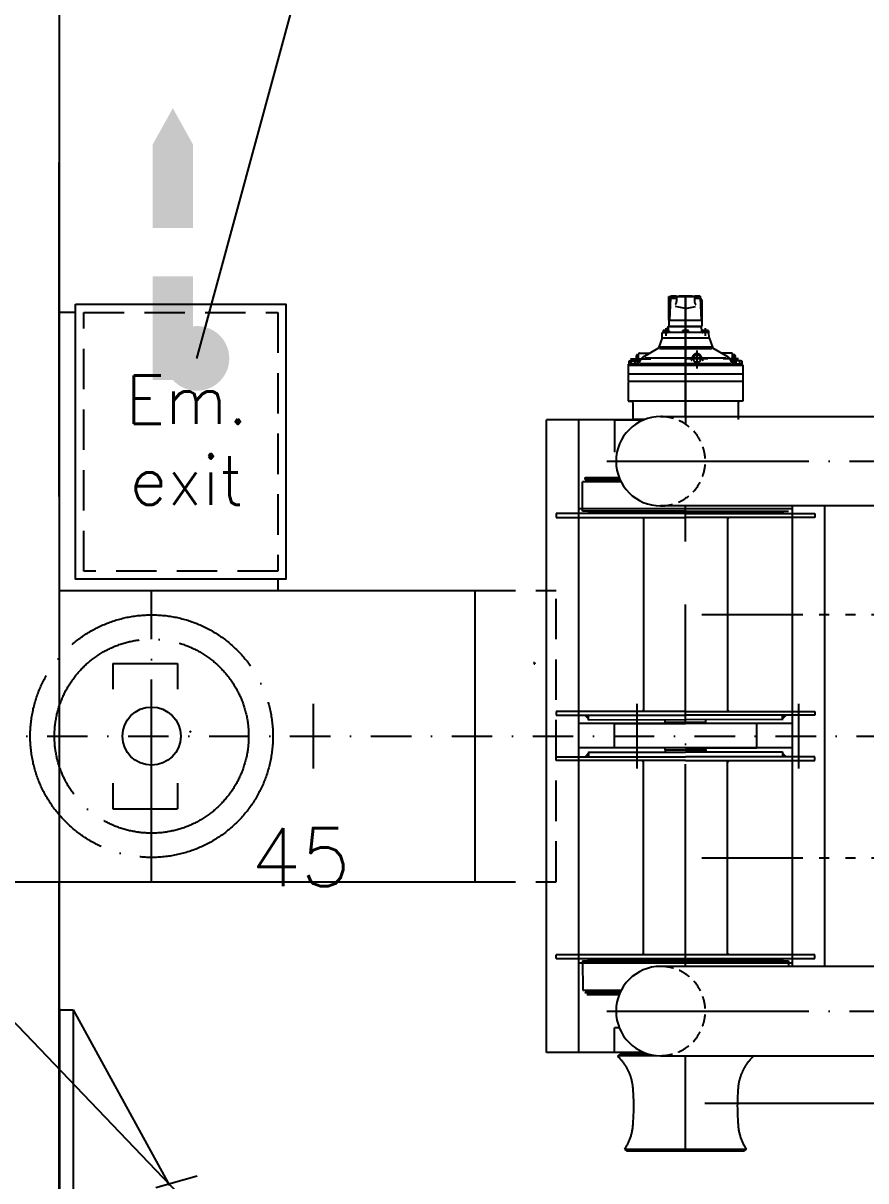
# Model space of a CAD drawing. Header units: millimetres. Extents: x 1084702 to 1166801, y 36632 to 124519.
# Drawn here: x 1118996 to 1121600, y 77182 to 80761 of the extents above; entities that cross this region are included whole.
import ezdxf

# ---------------------------------------------------------------- set-up
doc = ezdxf.new("R2010")
doc.units = ezdxf.units.MM
doc.header["$LTSCALE"] = 250
for name, pattern in [('CENTER', [3, 2.5, -0.25, 0, -0.25]), ('CENTRUML2', [23, 15, -3, 2, -3]), ('DASHDOT', [1, 0.5, -0.25, 0, -0.25]), ('DASHED', [0.75, 0.5, -0.25]), ('PHANTOM', [2.1, 1.25, -0.2, 0.125, -0.2, 0.125, -0.2]), ('PHANTOM2', [1.25, 0.625, -0.125, 0.125, -0.125, 0.125, -0.125])]:
    doc.linetypes.add(name, pattern=pattern)
doc.layers.get('0').update_dxf_attribs({"color": 255})
for name, color, linetype in [('%posline', 240, 'Continuous'), ('%symbol', 1, 'Continuous'), ('-BHII', 7, 'Continuous'), ('-BHIU', 7, 'Continuous'), ('BHII', 7, 'Continuous'), ('CENN', 7, 'Continuous'), ('CON1', 7, 'Continuous'), ('GEV_FROZEN', 7, 'Continuous'), ('S0CO3', 3, 'Continuous'), ('SAFECO3', 80, 'Continuous'), ('VCCNULL', 7, 'Continuous')]:
    doc.layers.add(name, color=color, linetype=linetype)
doc.styles.add('18', font='romans', dxfattribs={"height": 180})
doc.styles.add('ROMANS', font='ROMANS.shx', dxfattribs={"height": 100})
doc.dimstyles.new('dott', dxfattribs={"dimscale": 100, "dimtxt": 150, "dimasz": 0.01, "dimexe": 0.5, "dimexo": 1, "dimgap": 1, "dimtad": 1, "dimdsep": 46, "dimtxsty": 'ROMANS', "dimcen": 1.5, "dimclrd": 1, "dimclre": 1, "dimclrt": 2, "dimazin": 2, "dimtfac": 1, "dimtmove": 2, "dimatfit": 3, "dimldrblk": 'DOT', "dimfxl": 1, "dimtvp": 100, "dimtolj": 1, "dimarcsym": 0})

# ---------------------------------------------------------------- blocks, each defined once
blk = doc.blocks.new('*U62')
at = {"layer": '-BHII'}
for p, q in [((0, 10), (40, 10)), ((0, -10), (40, -10))]:
    blk.add_line(p, q, dxfattribs=at)
at = {"layer": '-BHIU'}
for p, q in [((0, 10), (0, -10)), ((40, 10), (40, -10))]:
    blk.add_line(p, q, dxfattribs=at)
blk = doc.blocks.new('VCCISYMB')
at = {"layer": 'VCCNULL'}
for p, q in [((0, 2), (-0.2, 1.2)), ((0, 2), (0.2, 1.2)), ((0, 2), (0, 0)), ((0, 0), (4, 0)), ((4, 0), (3.2, 0.2)), ((4, 0), (3.2, -0.2))]:
    blk.add_line(p, q, dxfattribs=at)
blk = doc.blocks.new('*U63')
blk.add_blockref('VCCISYMB', (0, 0))
at = {"layer": 'GEV_FROZEN', "xscale": 0.1000000000003638, "yscale": 0.1000000000003638, "zscale": 0.1000000000003638}
blk.add_blockref('*U62', (0, 0), dxfattribs=at)
blk = doc.blocks.new('*U61')
at = {"layer": 'BHII'}
blk.add_lwpolyline([(-6, -4), (0, -8), (6, -4), (6, 4), (0, 8), (-6, 4)], close=True, dxfattribs=at)
at = {"layer": 'CENN'}
for p, q in [((-11, 0), (11, 0)), ((0, 11), (0, -11))]:
    blk.add_line(p, q, dxfattribs=at)
at = {"layer": 'CON1'}
blk.add_circle((0, 0), 6.5, dxfattribs=at)
blk = doc.blocks.new('*U60')
at = {"layer": 'BHII'}
for radius in [8, 4.2]:
    blk.add_circle((0, 0), radius, dxfattribs=at)
at = {"layer": 'CENN'}
for p, q in [((-11, 0), (11, 0)), ((0, 11), (0, -11))]:
    blk.add_line(p, q, dxfattribs=at)
blk = doc.blocks.new('A$C64097268')
for p, q in [((27000, -100), (27000, 100)), ((27500, -100), (27500, 100)), ((28000, -100), (28000, 100)), ((28500, -100), (28500, 100)), ((29000, -100), (29000, 100))]:
    blk.add_line(p, q)
at = {"linetype": 'DASHDOT'}
blk.add_line((-2084.2, 0), (35128.7, 0), dxfattribs=at)
at = {"extrusion": (0, 0, -1), "zscale": -1, "rotation": 256.254441529272}
blk.add_blockref('*U63', (-28182.6, 227.8), dxfattribs=at)
at = {"extrusion": (0, 0, -1), "xscale": 0.09999999997671694, "yscale": 0.09999999997671694, "zscale": -0.09999999999998713}
for name in ['*U60', '*U61']:
    blk.add_blockref(name, (-27119.6, 13.8), dxfattribs=at)
at = {"style": '18'}
blk.add_text('45', height=180, dxfattribs=at).set_placement((27306.4, -464.2))
blk = doc.blocks.new('A.3.2_SYMB')
at = {"layer": 'SAFECO3'}
blk.add_lwpolyline([(0, 0, 0, 360, 0), (-324, 0, 150, 150, 0), (-444, 0, 150, 150, 0)], format="xyseb", dxfattribs=at)
at = {"layer": 'SAFECO3', "const_width": 150}
blk.add_lwpolyline([(-624, 0), (-1008, 0)], dxfattribs=at)
blk = doc.blocks.new('_Dot')
at = {"color": 0, "linetype": 'ByBlock', "lineweight": -2}
blk.add_line((-0.5, 0), (-1, 0), dxfattribs=at)
at = {"color": 0, "linetype": 'ByBlock', "const_width": 0.5}
blk.add_lwpolyline([(-0.25, 0, 1), (0.25, 0, 1)], format="xyb", close=True, dxfattribs=at)
blk = doc.blocks.new('Dør')
for p, q in [((160019.6, 148470.3), (159393.2, 148099.2)), ((160019.6, 148470.3), (159645.8, 147839.4)), ((160064.5, 148448), (159688.8, 147813.7)), ((160062.6, 148444.7), (160019.6, 148470.3)), ((159645.8, 147839.4), (159688.8, 147813.7))]:
    blk.add_line(p, q)
at = {"linetype": 'PHANTOM2'}
blk.add_line((159645.8, 147839.4), (159308.5, 148198.1), dxfattribs=at)
blk = doc.blocks.new('frtnyyttt')
at = {"linetype": 'CENTRUML2'}
for p, q in [((-3965.9, 1360.6), (-3957.4, 1360.6)), ((-3961.7, 1354.2), (-3961.7, 1360.6)), ((-3949.9, 1360.9), (-3892.9, 1360.9)), ((-3949.9, 1360.9), (-3949.9, 1360.9)), ((-3944.5, 1361.2), (-3904.7, 1361.2)), ((-3924.9, 1361.2), (-3924.9, 1191.9)), ((-3892.9, 1360.9), (-3892.9, 1360.6)), ((-3892.4, 1360.6), (-3883.9, 1360.6)), ((-3888.1, 1354.2), (-3888.1, 1360.6)), ((-3976.9, 1286.7), (-3976.9, 1358.9)), ((-3976.9, 1358.9), (-3970.2, 1358.9)), ((-3973.7, 1286.7), (-3970.7, 1354.2)), ((-3970.7, 1354.2), (-3952.7, 1354.2)), ((-3970.2, 1359.9), (-3970.2, 1354.2)), ((-3961.7, 1359.9), (-3961.7, 1354.2)), ((-3924.9, 1322.2), (-3956, 1328.7)), ((-3953.2, 1359.9), (-3953.2, 1354.2)), ((-3953.2, 1358.9), (-3896.6, 1358.9)), ((-3952.7, 1354.2), (-3952.7, 1344.2)), ((-3924.9, 1322.2), (-3893.8, 1328.7)), ((-3897.1, 1354.2), (-3879.1, 1354.2)), ((-3897.1, 1354.2), (-3897.1, 1344.2)), ((-3896.6, 1359.9), (-3896.6, 1354.2)), ((-3888.1, 1359.9), (-3888.1, 1354.2)), ((-3879.6, 1359.9), (-3879.6, 1354.2)), ((-3876.1, 1286.7), (-3879.1, 1354.2)), ((-3873.9, 1286.7), (-3873.9, 1345.6)), ((-3994.3, 1253.7), (-3993.1, 1254.4)), ((-3994.3, 1253.7), (-3994.3, 1248.6)), ((-3993.1, 1254.4), (-3977.1, 1254.4)), ((-3989.7, 1253.7), (-3989.7, 1248.6)), ((-3985.1, 1237.3), (-3985.1, 1261.4)), ((-3980.3, 1264.5), (-3980.9, 1263.6)), ((-3980.9, 1263.6), (-3980.9, 1254.4)), ((-3980.4, 1253.7), (-3980.4, 1248.6)), ((-3979, 1264.5), (-3980.3, 1264.5)), ((-3979.4, 1255), (-3979.9, 1255)), ((-3979, 1264.5), (-3978.4, 1263.6)), ((-3978.5, 1263.8), (-3978.4, 1266)), ((-3973.9, 1266.6), (-3978.4, 1266.6)), ((-3978.4, 1266), (-3978.4, 1266.6)), ((-3978.4, 1263.6), (-3978.4, 1254.4)), ((-3975.8, 1253.7), (-3977.1, 1254.4)), ((-3976.9, 1286.7), (-3873.9, 1286.7)), ((-3975.9, 1286.4), (-3873.9, 1286.4)), ((-3975.9, 1267.6), (-3975.9, 1286.4)), ((-3975.9, 1267.6), (-3873.9, 1267.6)), ((-3975.8, 1253.7), (-3975.8, 1248.6)), ((-3973.9, 1266.6), (-3875.5, 1266.6)), ((-3971.4, 1266.6), (-3971.4, 1267.6)), ((-3971.4, 1267.1), (-3878.4, 1267.1)), ((-3968.9, 1286.4), (-3968.9, 1286.7)), ((-3968.9, 1286.4), (-3880.9, 1286.4)), ((-3934.1, 1253.7), (-3932.9, 1254.4)), ((-3934.1, 1253.7), (-3934.1, 1248.6)), ((-3932.9, 1254.4), (-3916.9, 1254.4)), ((-3929.5, 1253.7), (-3929.5, 1248.6)), ((-3924.9, 1237.3), (-3924.9, 1261.4)), ((-3920.3, 1253.7), (-3920.3, 1248.6)), ((-3915.6, 1253.7), (-3916.9, 1254.4)), ((-3915.6, 1253.7), (-3915.6, 1248.6)), ((-3880.9, 1286.4), (-3880.9, 1286.7)), ((-3878.4, 1266.6), (-3878.4, 1267.6)), ((-3875, 1250.9), (-3875.5, 1266.6)), ((-3873.9, 1267.6), (-3873.9, 1286.4)), ((-3872.6, 1253.7), (-3871.4, 1254.4)), ((-3872.6, 1253.7), (-3872.6, 1248.6)), ((-3871.4, 1254.4), (-3855.4, 1254.4)), ((-3868, 1253.7), (-3868, 1248.6)), ((-3863.4, 1237.3), (-3863.4, 1261.4)), ((-3858.8, 1253.7), (-3858.8, 1248.6)), ((-3854.2, 1253.7), (-3855.4, 1254.4)), ((-3854.2, 1253.7), (-3854.2, 1248.6)), ((-3997.4, 1232), (-4007.9, 1203)), ((-3997.4, 1232), (-3997, 1242)), ((-3997.4, 1232), (-3974.9, 1232)), ((-3997, 1242), (-3996.8, 1248)), ((-3996.8, 1248), (-3980.9, 1248)), ((-3992.4, 1248.6), (-3994.3, 1248.6)), ((-3992.4, 1248.6), (-3992.4, 1248)), ((-3977.7, 1248.6), (-3992.4, 1248.6)), ((-3977.7, 1248), (-3992.4, 1248)), ((-3852.9, 1248), (-3978.4, 1248)), ((-3975.8, 1248.6), (-3977.7, 1248.6)), ((-3977.7, 1248.6), (-3977.7, 1248)), ((-3974.9, 1232), (-3852.4, 1232)), ((-3932.2, 1248.6), (-3934.1, 1248.6)), ((-3932.2, 1248.6), (-3932.2, 1248)), ((-3917.6, 1248.6), (-3932.2, 1248.6)), ((-3917.6, 1248), (-3932.2, 1248)), ((-3925.1, 1136.2), (-3924.8, 1223)), ((-3915.6, 1248.6), (-3917.6, 1248.6)), ((-3917.6, 1248.6), (-3917.6, 1248)), ((-3870.7, 1248.6), (-3872.6, 1248.6)), ((-3870.7, 1248.6), (-3870.7, 1248)), ((-3856.1, 1248.6), (-3870.7, 1248.6)), ((-3856.1, 1248), (-3870.7, 1248)), ((-3854.2, 1248.6), (-3856.1, 1248.6)), ((-3856.1, 1248.6), (-3856.1, 1248)), ((-3852.4, 1232), (-3852.9, 1248)), ((-3852.4, 1232), (-3841.9, 1203)), ((-4069.9, 1167), (-4069.9, 1182)), ((-4067.4, 1184.5), (-4034.7, 1184.5)), ((-4055.2, 1172.7), (-4009.1, 1199.3)), ((-3841.9, 1203), (-4007.9, 1203)), ((-4007.9, 1203), (-4007.9, 1201.5)), ((-4005.6, 1198.8), (-3844.2, 1198.8)), ((-3889.9, 1192.9), (-3889.9, 1136.6)), ((-3841.9, 1203), (-3841.9, 1201.5)), ((-3794.5, 1172.7), (-3840.6, 1199.3)), ((-3782.4, 1184.5), (-3815, 1184.5)), ((-3779.9, 1167), (-3779.9, 1182)), ((-4100.9, 1147), (-4102.5, 1145.7)), ((-4102.5, 1145.7), (-4102.5, 1120.8)), ((-4100.9, 1147), (-4100.9, 1150)), ((-4100.9, 1150), (-4072.9, 1150)), ((-4100.9, 1147), (-3784.1, 1147)), ((-4072.9, 1147), (-4100.9, 1147)), ((-4099.7, 1151), (-4099.7, 1159.1)), ((-4092.8, 1151), (-4099.7, 1151)), ((-4097, 1150), (-4097, 1151)), ((-4076.8, 1150), (-4097, 1150)), ((-4096.3, 1160), (-4077.5, 1160)), ((-4094.8, 1167), (-4032.2, 1167)), ((-4092.8, 1151), (-4092.8, 1159.1)), ((-4081, 1151), (-4092.8, 1151)), ((-4081, 1151), (-4081, 1159.1)), ((-4074, 1151), (-4081, 1151)), ((-4076.9, 1160), (-4076.9, 1176.4)), ((-4076.8, 1151), (-4076.8, 1150)), ((-4075.7, 1179.5), (-4071.4, 1179.5)), ((-4075.7, 1173.3), (-4071.4, 1173.3)), ((-4071.4, 1160.8), (-4075.7, 1160.8)), ((-4074.9, 1150), (-4074.9, 1147)), ((-4073.1, 1150), (-4074.9, 1150)), ((-3774.9, 1147), (-4074.9, 1147)), ((-4074, 1159.1), (-4074, 1151)), ((-4071.4, 1154.5), (-4074, 1154.5)), ((-4072.9, 1150), (-4072.9, 1147)), ((-4071.4, 1154.5), (-4071.4, 1179.5)), ((-4071.4, 1178), (-4069.9, 1178)), ((-4071.4, 1156), (-4069.9, 1156)), ((-4070.5, 1151.6), (-4062.6, 1165.4)), ((-4069.9, 1167), (-4069.9, 1153.4)), ((-3784.6, 1151.2), (-4065.5, 1151.2)), ((-4050.1, 1170.2), (-3800.1, 1170.2)), ((-3855.7, 1167), (-3924.9, 1167)), ((-3889.9, 1179.8), (-3900.9, 1173.4)), ((-3900.9, 1173.4), (-3900.9, 1160.7)), ((-3900.9, 1160.7), (-3889.9, 1154.3)), ((-3878.8, 1173.4), (-3889.9, 1179.8)), ((-3889.9, 1154.3), (-3878.8, 1160.7)), ((-3878.8, 1160.7), (-3878.8, 1173.4)), ((-3761.1, 1167), (-3808.3, 1167)), ((-3779.2, 1151.6), (-3787.2, 1165.4)), ((-3784.1, 1147), (-3749.1, 1147)), ((-3778.9, 1179.5), (-3779.9, 1179.5)), ((-3779.9, 1167), (-3779.9, 1153.3)), ((-3778.9, 1154.6), (-3779.9, 1154.6)), ((-3778.9, 1154.6), (-3778.9, 1179.5)), ((-3777.4, 1178.1), (-3778.9, 1178.1)), ((-3777.4, 1156.1), (-3778.9, 1156.1)), ((-3777.4, 1179.6), (-3777.4, 1154.6)), ((-3777.4, 1179.6), (-3773, 1179.6)), ((-3777.4, 1173.3), (-3773, 1173.3)), ((-3773, 1160.8), (-3777.4, 1160.8)), ((-3776, 1154.6), (-3777.4, 1154.6)), ((-3777.1, 1150), (-3777.1, 1147)), ((-3749.1, 1150), (-3777.1, 1150)), ((-3777.1, 1147), (-3749.1, 1147)), ((-3776.6, 1150), (-3774.9, 1150)), ((-3776, 1159.1), (-3776, 1151)), ((-3776, 1151), (-3769, 1151)), ((-3774.9, 1150), (-3774.9, 1147)), ((-3773.2, 1151), (-3773.2, 1150)), ((-3773.2, 1150), (-3753, 1150)), ((-3753.7, 1160), (-3772.5, 1160)), ((-3771.9, 1176.4), (-3771.9, 1160)), ((-3769, 1151), (-3769, 1159.1)), ((-3769, 1151), (-3757.2, 1151)), ((-3757.2, 1151), (-3757.2, 1159.1)), ((-3757.2, 1151), (-3750.3, 1151)), ((-3753, 1150), (-3753, 1151)), ((-3750.3, 1151), (-3750.3, 1159.1)), ((-3749.1, 1147), (-3749.1, 1150)), ((-3749.1, 1147), (-3747.5, 1145.7)), ((-3747.5, 1145.7), (-3747.5, 1120.8)), ((-4102.5, 1120.8), (-4101.6, 1119.6)), ((-4101.6, 1119.6), (-4102.5, 1118.7)), ((-4101.6, 1119.6), (-4102.5, 1118.7)), ((-4102.5, 1118.7), (-4102.5, 1097.4)), ((-3748.4, 1119.6), (-4101.6, 1119.6)), ((-3747.5, 1120.8), (-3748.4, 1119.6)), ((-3748.4, 1119.6), (-3747.5, 1118.7)), ((-3747.5, 1118.7), (-3747.5, 1097.4)), ((-4102.5, 1097.4), (-4101.6, 1096.2)), ((-4102.5, 1097.4), (-4101.6, 1096.2)), ((-4101.6, 1096.2), (-4102.5, 1095.3)), ((-4101.5, 1096.2), (-4102.5, 1095.2)), ((-4102.5, 1095.2), (-4102.5, 1037.2)), ((-3748.5, 1096.2), (-4101.6, 1096.2)), ((-3748.5, 1096.2), (-3747.5, 1095.2)), ((-3747.5, 1097.4), (-3748.4, 1096.2)), ((-3747.5, 1095.2), (-3747.5, 1037.2)), ((-4102.5, 1037.2), (-4101.5, 1036.2)), ((-4101.5, 1036.2), (-4093.5, 1036.2)), ((-3748.5, 1036.2), (-4097.5, 1036.2)), ((-4087.5, 1030.2), (-4087.5, 979.2)), ((-3762.5, 1030.2), (-3762.5, 979.2)), ((-3747.5, 1037.2), (-3748.5, 1036.2)), ((-4053.8, 977.9), (-4355, 977.9)), ((-4355, -977.9), (-4355, 977.9)), ((-4255, -977.3), (-4255, 977.9)), ((-4145, 977.9), (-4053.8, 977.9)), ((-4145, 977.9), (-4145, 877.9)), ((-4050.3, 979.2), (-4087.5, 979.2)), ((-4235, 799.4), (-4130.3, 799.4)), ((-4235, 799.4), (-4235, 799.4)), ((-4235, 799.4), (-4235, 799.4)), ((-4235, 793.4), (-4235, 799.4)), ((-4235, 799.4), (-4235, 799.4)), ((-4235, 799.4), (-4235, 799.4)), ((-4235, 793.4), (-4127.8, 793.4)), ((-4225, 786.4), (-4225, 793.4)), ((-4243, 695.4), (-4243, 786.4)), ((-4124.4, 786.4), (-4243, 786.4)), ((-4325, 688.4), (-4325, 676.4)), ((-3925, 688.4), (-4325, 688.4)), ((-3595, 702.9), (-4255, 702.9)), ((-4243, 710.9), (-4243, 714.9)), ((-3925, 695.4), (-4243, 695.4)), ((-3925, 693.4), (-4225, 693.4)), ((-4220, 693.4), (-4220, 688.4)), ((-3925, 695.4), (-3607, 695.4)), ((-3925, 693.4), (-3625, 693.4)), ((-3925, 688.4), (-3525, 688.4)), ((-3630, 693.4), (-3630, 688.4)), ((-3595, -712), (-3595, 712)), ((-3525, 688.4), (-3525, 676.4)), ((-3495, -712), (-3495, 712)), ((-4325, 676.4), (-3925, 676.4)), ((-4055, 676.4), (-4055, 76.4)), ((-3525, 676.4), (-3925, 676.4)), ((-3795, 676.4), (-3795, 76.4)), ((-4325, 76.4), (-4325, 64.4)), ((-3925, 76.4), (-4325, 76.4)), ((-3925, 76.4), (-3525, 76.4)), ((-3525, 76.4), (-3525, 64.4)), ((-4325, 64.4), (-3925, 64.4)), ((-3595, 38.9), (-4255, 38.9)), ((-4226.3, 51.5), (-3925, 50.4)), ((-4225, 49.4), (-4225, 64.4)), ((-4145, 38.9), (-3925, 38.9)), ((-4145, -36.1), (-4145, 38.9)), ((-3987.5, 43.4), (-3987.5, 49.4)), ((-3987.5, 43.4), (-3862.5, 43.4)), ((-3987.5, 38.9), (-3987.5, 42.9)), ((-3987.5, 42.9), (-3862.5, 42.9)), ((-3525, 64.4), (-3925, 64.4)), ((-3623.7, 51.5), (-3925, 50.4)), ((-3705, 38.9), (-3925, 38.9)), ((-3862.5, 43.4), (-3862.5, 49.4)), ((-3862.5, 38.9), (-3862.5, 42.9)), ((-3705, -36.1), (-3705, 38.9)), ((-3625, 49.4), (-3625, 64.4)), ((-4325, -63.8), (-3925, -63.8)), ((-4325, -75.8), (-4325, -63.8)), ((-3595, -36.1), (-4255, -36.1)), ((-4225, -48.8), (-4225, -63.8)), ((-4225, -49.6), (-3925, -49.2)), ((-3925, -36.1), (-4145, -36.1)), ((-3987.5, -42.1), (-3987.5, -36.1)), ((-3987.5, -42.1), (-3862.5, -42.1)), ((-3987.5, -42.3), (-3862.5, -42.3)), ((-3987.5, -42.8), (-3862.5, -42.8)), ((-3987.5, -42.8), (-3987.5, -48.8)), ((-3970, -42.8), (-3970, -42.3)), ((-3970, -42.3), (-3970, -42.8)), ((-3925, -36.1), (-3705, -36.1)), ((-3625, -49.6), (-3925, -49.2)), ((-3525, -63.8), (-3925, -63.8)), ((-3880, -42.8), (-3880, -42.3)), ((-3880, -42.3), (-3880, -42.8)), ((-3862.5, -42.1), (-3862.5, -36.1)), ((-3862.5, -42.8), (-3862.5, -48.8)), ((-3625, -48.8), (-3625, -63.8)), ((-3525, -75.8), (-3525, -63.8)), ((-3925, -75.8), (-4325, -75.8)), ((-4055, -675.8), (-4055, -75.8)), ((-3925, -75.8), (-3525, -75.8)), ((-3795, -675.8), (-3795, -75.8)), ((-3525, -675.8), (-4325, -675.8)), ((-4325, -687.8), (-4325, -675.8)), ((-3525, -687.8), (-3525, -675.8)), ((-4325, -687.8), (-3525, -687.8)), ((-3595, -702.3), (-4255, -702.3)), ((-4243, -694.8), (-3607, -694.8)), ((-4243, -694.8), (-4242.8, -785.8)), ((-4220, -692.8), (-4220, -687.8)), ((-4220, -692.8), (-3625, -692.8)), ((-3630, -692.8), (-3630, -687.8)), ((-3607, -694.8), (-3607, -712)), ((-3607, -710.3), (-3607, -714.3)), ((-4242.8, -785.8), (-4124.1, -785.8)), ((-4225, -785.8), (-4225, -792.8)), ((-4127.5, -792.8), (-4235, -792.8)), ((-4235, -792.8), (-4127.5, -792.8)), ((-4235, -792.8), (-4235, -795.2)), ((-4235, -795.8), (-4235, -795.8)), ((-4235, -795.8), (-4235, -795.8)), ((-4235, -795.8), (-4235, -795.8)), ((-4130.1, -798.8), (-4230.5, -798.8)), ((-4230.5, -798.8), (-4130.1, -798.8)), ((-4129.7, -902.3), (-4145, -902.3)), ((-4145, -977.3), (-4145, -902.3)), ((-4054.3, -977.7), (-4355, -977.9)), ((-4145, -977.3), (-4055.3, -977.3)), ((-4126.8, -983.3), (-4135, -989.3)), ((-3715.4, -988.6), (-4135, -989.3)), ((-4126.8, -983.3), (-4037.7, -983.3)), ((-4105, -1283.3), (-4113, -1277.3)), ((-4113, -1277.3), (-3737, -1277.3)), ((-3745, -1283.3), (-4105, -1283.3)), ((-3745, -1283.3), (-3737, -1277.3))]:
    blk.add_line(p, q, dxfattribs=at)
at = {"linetype": 'CENTER'}
for p, q in [((-3925, 988), (-3925, 1356.2)), ((-3925, 1243.4), (-3925, 964.2)), ((-4168.6, 850), (-876.4, 850)), ((-3925, 602.3), (-3925, 712)), ((-3925, -712), (-3925, 407.4)), ((-4168.6, -850), (-876.4, -850)), ((-3925, -1283.3), (-3925, -988))]:
    blk.add_line(p, q, dxfattribs=at)
for p, q in [((-4001.9, 988), (-3024.9, 988)), ((-3023.8, 712), (-4001.9, 712)), ((-2954.4, -712), (-4001.9, -712)), ((-4001.9, -988), (-2913.4, -988))]:
    blk.add_line(p, q)
at = {"linetype": 'CENTRUML2'}
for centre, radius, start, end in [((-3968, 1355.1), 5.41, 99.353, 111.6845), ((-3966.8, 1347.4), 13.2, 93.9029, 99.353), ((-3965.9, 1334.9), 25.8, 90, 93.9029), ((-3965.9, 1334.9), 25.8, 86.0971, 90), ((-3965, 1347.4), 13.2, 80.647, 86.0971), ((-3963.8, 1355.1), 5.41, 68.3155, 80.647), ((-3959.5, 1355.1), 5.41, 99.353, 111.6845), ((-3958.3, 1347.4), 13.2, 93.9029, 99.353), ((-3957.4, 1334.9), 25.8, 90, 93.9029), ((-3957.4, 1334.9), 25.8, 86.0971, 90), ((-3956.5, 1347.4), 13.2, 80.647, 86.0971), ((-3955.3, 1355.1), 5.41, 68.3155, 80.647), ((-3951.9, 1360.9), 2, 270, 0), ((-3897.9, 1360.9), 2, 180, 270), ((-3894.5, 1355.1), 5.41, 99.353, 111.6845), ((-3893.2, 1347.4), 13.2, 93.9029, 99.353), ((-3892.4, 1334.9), 25.8, 90, 93.9029), ((-3892.4, 1334.9), 25.8, 86.0971, 90), ((-3891.5, 1347.4), 13.2, 80.647, 86.0971), ((-3890.2, 1355.1), 5.41, 68.3155, 80.647), ((-3886, 1355.1), 5.41, 99.353, 111.6845), ((-3884.7, 1347.4), 13.2, 93.9029, 99.353), ((-3883.9, 1334.9), 25.8, 90, 93.9029), ((-3883.9, 1334.9), 25.8, 86.0971, 90), ((-3883, 1347.4), 13.2, 80.647, 86.0971), ((-3881.7, 1355.1), 5.41, 68.3155, 80.647), ((-3970, 1359.9), 0.198, 111.6845, 180), ((-3961.8, 1359.9), 0.198, 0, 68.3155), ((-3961.5, 1359.9), 0.198, 111.6845, 180), ((-3964.7, 1343.2), 12.1, 314.7022, 4.911), ((-3953.3, 1359.9), 0.198, 0, 68.3155), ((-3885, 1343.2), 12.1, 175.089, 225.2978), ((-3896.4, 1359.9), 0.198, 111.6845, 180), ((-3888.3, 1359.9), 0.198, 0, 68.3155), ((-3887.9, 1359.9), 0.198, 111.6845, 180), ((-3879.8, 1359.9), 0.198, 0, 68.3155), ((-3881.9, 1345.6), 8, 0, 69.3514), ((-3992, 1250.4), 4.08, 55.5531, 115.5531), ((-3985.1, 1239.2), 15.3, 72.3875, 107.6125), ((-3973.4, 1257.8), 7.51, 180, 188.589), ((-3976.6, 1257.3), 4.23, 188.589, 200.034), ((-3978.6, 1256.6), 2.08, 200.034, 221.3582), ((-3978.1, 1250.4), 4.08, 64.4469, 124.4469), ((-3979.9, 1255.5), 0.419, 221.3582, 270), ((-3979.4, 1255.5), 0.419, 270, 318.6418), ((-3980.6, 1256.6), 2.08, 318.6418, 339.966), ((-3982.7, 1257.3), 4.23, 339.966, 351.411), ((-3985.9, 1257.8), 7.51, 351.411, 0), ((-3931.8, 1250.4), 4.08, 55.5531, 115.5531), ((-3924.9, 1239.2), 15.3, 72.3875, 107.6125), ((-3918, 1250.4), 4.08, 64.4469, 124.4469), ((-3870.3, 1250.4), 4.08, 55.5531, 115.5531), ((-3863.4, 1239.2), 15.3, 72.3875, 107.6125), ((-3856.5, 1250.4), 4.08, 64.4469, 124.4469), ((-3872, 1251), 3, 181.9065, 270), ((-4067.4, 1182), 2.5, 90, 180), ((-4010.4, 1201.5), 2.5, 299.9796, 359.9993), ((-3889.9, 1167), 15.5, 357.453, 182.6126), ((-3839.4, 1201.5), 2.5, 180.0032, 240.0179), ((-3782.4, 1182), 2.5, 359.997, 89.9971), ((-4096.3, 1153.1), 6.93, 60, 120), ((-4086.9, 1140.7), 19.4, 72.2024, 107.7976), ((-4077.5, 1153.1), 6.93, 60, 120), ((-4072, 1176.4), 4.84, 139.8337, 220.1663), ((-4058.1, 1167), 18.8, 160.5287, 199.4713), ((-4073.1, 1153), 3, 270.0011, 330.1039), ((-4074.1, 1153.8), 4.23, 329.1212, 5.7547), ((-4045.2, 1155.4), 20, 119.9818, 150.1013), ((-3909.6, 1166.1), 4.22, 303.7379, 2.6124), ((-3870.2, 1166.1), 4.22, 177.1461, 270), ((-3804.5, 1155.4), 20, 29.8987, 60.0182), ((-3777.4, 1153.3), 2.5, 180.0021, 209.8986), ((-3776.6, 1153), 3, 209.8961, 269.9989), ((-3772.5, 1153.1), 6.93, 60, 120), ((-3776.7, 1176.4), 4.84, 319.8337, 40.1663), ((-3790.7, 1167.1), 18.8, 340.5287, 19.4713), ((-3763.1, 1140.7), 19.4, 72.2024, 107.7976), ((-3753.7, 1153.1), 6.93, 60, 120), ((-4093.5, 1030.2), 6, 0, 90), ((-3756.5, 1030.2), 6, 90, 180), ((-4236.8, -1099.5), 150, 3.1316, 47.2759), ((-3613.2, -1099.5), 150, 132.7241, 176.8684), ((-4777, -1143.8), 692, 355.649, 4.351), ((-3073, -1143.8), 692, 175.649, 184.351), ((-4237, -1192.8), 150, 325.7268, 358.6741), ((-3613, -1192.8), 150, 181.3259, 214.2732)]:
    blk.add_arc(centre, radius, start, end, dxfattribs=at)
for centre in [(-4001.9, 850), (-4001.9, -850)]:
    blk.add_arc(centre, 138, 90, 270)
at = {"linetype": 'DASHED', "ltscale": 0.3}
for centre in [(-4001.9, 850), (-4001.9, -850)]:
    blk.add_arc(centre, 138, 270, 90, dxfattribs=at)
at = {"linetype": 'CENTRUML2'}
for points in [[(-4225, 793.4), (-4225, 787.7), (-4230.7, 793.4), (-4225, 787.7)], [(-4225, 688.4), (-4232.1, 688.4), (-4225, 695.4), (-4232.1, 688.4)], [(-4220, 693.4), (-4220, 688.4), (-4225, 688.4)], [(-4220, 693.4), (-4225, 693.4), (-4225, 688.4)], [(-3630, 693.4), (-3630, 688.4), (-3625, 688.4)], [(-3630, 693.4), (-3625, 693.4), (-3625, 688.4)], [(-3625, 688.4), (-3617.9, 688.4), (-3625, 695.4), (-3617.9, 688.4)], [(-4055, 676.4), (-4063.5, 676.4), (-4055, 667.9), (-4063.5, 676.4)], [(-3795, 676.4), (-3786.5, 676.4), (-3795, 667.9), (-3786.5, 676.4)], [(-4055, 76.4), (-4055, 84.9), (-4063.5, 76.4), (-4055, 84.9)], [(-3795, 76.4), (-3795, 84.9), (-3786.5, 76.4), (-3795, 84.9)], [(-4225, 64.4), (-4239.1, 64.4), (-4225, 50.2), (-4239.1, 64.4)], [(-3625, 64.4), (-3610.9, 64.4), (-3625, 50.2), (-3610.9, 64.4)], [(-4225, -63.8), (-4239.1, -63.8), (-4225, -49.6), (-4239.1, -63.8)], [(-3625, -63.8), (-3610.9, -63.8), (-3625, -49.6), (-3610.9, -63.8)], [(-4055, -75.8), (-4055, -84.3), (-4063.5, -75.8), (-4055, -84.3)], [(-3795, -75.8), (-3795, -84.3), (-3786.5, -75.8), (-3795, -84.3)], [(-4055, -675.8), (-4063.5, -675.8), (-4055, -667.3), (-4063.5, -675.8)], [(-3795, -675.8), (-3786.5, -675.8), (-3795, -667.3), (-3786.5, -675.8)], [(-4225, -687.8), (-4232.1, -687.8), (-4225, -694.8), (-4232.1, -687.8)], [(-4220, -692.8), (-4220, -687.8), (-4225, -687.8)], [(-4220, -692.8), (-4225, -692.8), (-4225, -687.8)], [(-3630, -692.8), (-3625, -692.8), (-3625, -687.8)], [(-3630, -692.8), (-3630, -687.8), (-3625, -687.8)], [(-3625, -687.8), (-3617.9, -687.8), (-3625, -694.8), (-3617.9, -687.8)], [(-4225, -792.8), (-4225, -787.1), (-4230.7, -792.8), (-4225, -787.1)]]:
    blk.add_solid(points, dxfattribs=at)
blk = doc.blocks.new('A$C78FB7892')
blk.add_lwpolyline([(50.6, 885.3), (700.6, 885.3), (700.6, 35.3), (50.6, 35.3)], close=True)
at = {"linetype": 'DASHED'}
blk.add_lwpolyline([(75.6, 860.3), (675.6, 860.3), (675.6, 60.3), (75.6, 60.3)], close=True, dxfattribs=at)
at = {"layer": 'S0CO3'}
for p, q in [((50.6, 860.3), (0, 860.3)), ((675.6, 35.3), (675.6, 0))]:
    blk.add_line(p, q, dxfattribs=at)
blk = doc.blocks.new('Adeck_B4_1')
for p, q in [((101344.2, 42310.2), (101344.2, 35645.5)), ((101344.2, 39718.6), (101344.2, 40751.5)), ((101344.2, 39427.9), (102629.6, 39427.9)), ((102629.6, 38527.9), (102629.6, 39427.9)), ((101509.6, 39202.9), (101509.6, 39122.9)), ((101509.6, 39202.9), (101709.6, 39202.9)), ((101709.6, 39202.9), (101709.6, 39122.9)), ((101509.6, 38832.9), (101509.6, 38752.9)), ((101709.6, 38832.9), (101709.6, 38752.9)), ((101509.6, 38752.9), (101709.6, 38752.9)), ((100379.6, 38527.9), (102629.6, 38527.9)), ((101344.2, 36515.9), (101344.2, 38527.9))]:
    blk.add_line(p, q)
at = {"linetype": 'CENTER'}
for p, q in [((101629.6, 38527.9), (101629.6, 39427.9)), ((103339.7, 37843), (109503, 37843))]:
    blk.add_line(p, q, dxfattribs=at)
at = {"linetype": 'DASHED'}
for p, q in [((102629.6, 39427.9), (102879.6, 39427.9)), ((102879.6, 38527.9), (102879.6, 39427.9)), ((102629.6, 38527.9), (102879.6, 38527.9))]:
    blk.add_line(p, q, dxfattribs=at)
at = {"linetype": 'PHANTOM'}
for points in [[(103329.6, 39353.9), (106135.1, 39353.9, 0.221695), (106250.1, 39407.4)], [(103329.6, 38601.9), (106135.1, 38601.9, -0.221695), (106250.1, 38548.3)]]:
    blk.add_lwpolyline(points, format="xyb", dxfattribs=at)
at = {"linetype": 'CENTER'}
for radius in [375, 300]:
    blk.add_circle((101629.6, 38977.9), radius, dxfattribs=at)
blk.add_circle((101629.6, 38977.9), 90)
for name, p in [('frtnyyttt', (107204.6, 38977.9)), ('A$C78FB7892', (101344.2, 39427.9))]:
    blk.add_blockref(name, p)
at = {"xscale": -0.8500000000048579, "yscale": 0.8500000000058205, "zscale": 0.85, "rotation": 329.3393733997128}
blk.add_blockref('Dør', (154033.7, -139787.8), dxfattribs=at)
at = {"insert": (101738.8, 40093.5), "char_height": 150, "width": 694.405, "attachment_point": 2, "style": '18'}
blk.add_mtext('Em.\\Pexit', dxfattribs=at)

msp = doc.modelspace()

# ---------------------------------------------------------------- block references
at = {"layer": '%symbol', "xscale": 0.8333333333329453, "yscale": 0.8333333333329453, "zscale": 0.8333333333329453, "rotation": 90}
msp.add_blockref('A.3.2_SYMB', (1119458.3, 80498.4), dxfattribs=at)
for name, p in [('Adeck_B4_1', (1017763, 39579)), ('A$C64097268', (1092392.6, 78556.8))]:
    msp.add_blockref(name, p)

# ---------------------------------------------------------------- leaders
at = {"layer": '%posline', "linetype": 'ByBlock'}
for points in [[(1119532.7, 79724.9), (1120742.8, 84181.9)], [(1118836.7, 77809.7), (1123507.4, 72931.8)]]:
    msp.add_leader(points, dimstyle='dott', override={"dimasz": 2, "dimgap": 1, "dimtad": 0, "dimclrd": 256}, dxfattribs=at)

doc.saveas('drawing.dxf')
